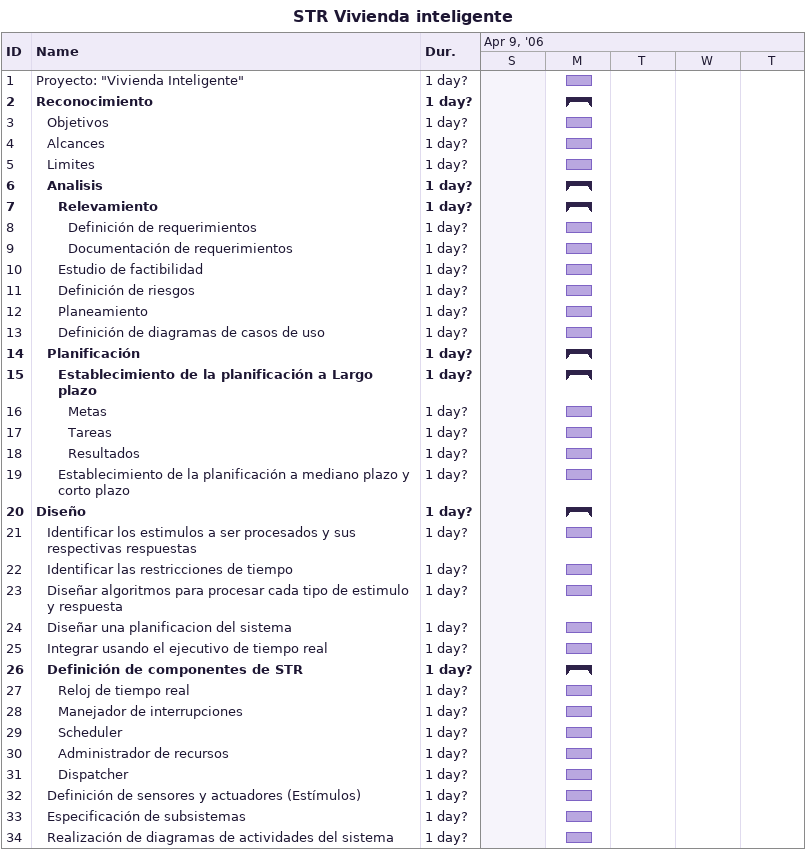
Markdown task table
STR Vivienda inteligente

| ID | Level | Task | Duration | Start | Finish |
|---|---|---|---|---|---|
| 1 | 1 | Proyecto: "Vivienda Inteligente" | 1d? | 2006-04-10 | 2006-04-10 |
| 2 | 1 | **Reconocimiento** | 1d? | 2006-04-10 | 2006-04-10 |
| 3 | 2 | Objetivos | 1d? | 2006-04-10 | 2006-04-10 |
| 4 | 2 | Alcances | 1d? | 2006-04-10 | 2006-04-10 |
| 5 | 2 | Limites | 1d? | 2006-04-10 | 2006-04-10 |
| 6 | 2 | **Analisis** | 1d? | 2006-04-10 | 2006-04-10 |
| 7 | 3 | **Relevamiento** | 1d? | 2006-04-10 | 2006-04-10 |
| 8 | 4 | Definición de requerimientos | 1d? | 2006-04-10 | 2006-04-10 |
| 9 | 4 | Documentación de requerimientos | 1d? | 2006-04-10 | 2006-04-10 |
| 10 | 3 | Estudio de factibilidad | 1d? | 2006-04-10 | 2006-04-10 |
| 11 | 3 | Definición de riesgos | 1d? | 2006-04-10 | 2006-04-10 |
| 12 | 3 | Planeamiento | 1d? | 2006-04-10 | 2006-04-10 |
| 13 | 3 | Definición de diagramas de casos de uso | 1d? | 2006-04-10 | 2006-04-10 |
| 14 | 2 | **Planificación** | 1d? | 2006-04-10 | 2006-04-10 |
| 15 | 3 | **Establecimiento de la planificación a Largo plazo** | 1d? | 2006-04-10 | 2006-04-10 |
| 16 | 4 | Metas | 1d? | 2006-04-10 | 2006-04-10 |
| 17 | 4 | Tareas | 1d? | 2006-04-10 | 2006-04-10 |
| 18 | 4 | Resultados | 1d? | 2006-04-10 | 2006-04-10 |
| 19 | 3 | Establecimiento de la planificación a mediano plazo y corto plazo | 1d? | 2006-04-10 | 2006-04-10 |
| 20 | 1 | **Diseño** | 1d? | 2006-04-10 | 2006-04-10 |
| 21 | 2 | Identificar los estimulos a ser procesados y sus respectivas respuestas | 1d? | 2006-04-10 | 2006-04-10 |
| 22 | 2 | Identificar las restricciones de tiempo | 1d? | 2006-04-10 | 2006-04-10 |
| 23 | 2 | Diseñar algoritmos para procesar cada tipo de estimulo y respuesta | 1d? | 2006-04-10 | 2006-04-10 |
| 24 | 2 | Diseñar una planificacion del sistema | 1d? | 2006-04-10 | 2006-04-10 |
| 25 | 2 | Integrar usando el ejecutivo de tiempo real | 1d? | 2006-04-10 | 2006-04-10 |
| 26 | 2 | **Definición de componentes de STR** | 1d? | 2006-04-10 | 2006-04-10 |
| 27 | 3 | Reloj de tiempo real | 1d? | 2006-04-10 | 2006-04-10 |
| 28 | 3 | Manejador de interrupciones | 1d? | 2006-04-10 | 2006-04-10 |
| 29 | 3 | Scheduler | 1d? | 2006-04-10 | 2006-04-10 |
| 30 | 3 | Administrador de recursos | 1d? | 2006-04-10 | 2006-04-10 |
| 31 | 3 | Dispatcher | 1d? | 2006-04-10 | 2006-04-10 |
| 32 | 2 | Definición de sensores y actuadores (Estímulos) | 1d? | 2006-04-10 | 2006-04-10 |
| 33 | 2 | Especificación de subsistemas | 1d? | 2006-04-10 | 2006-04-10 |
| 34 | 2 | Realización de diagramas de actividades del sistema | 1d? | 2006-04-10 | 2006-04-10 |
